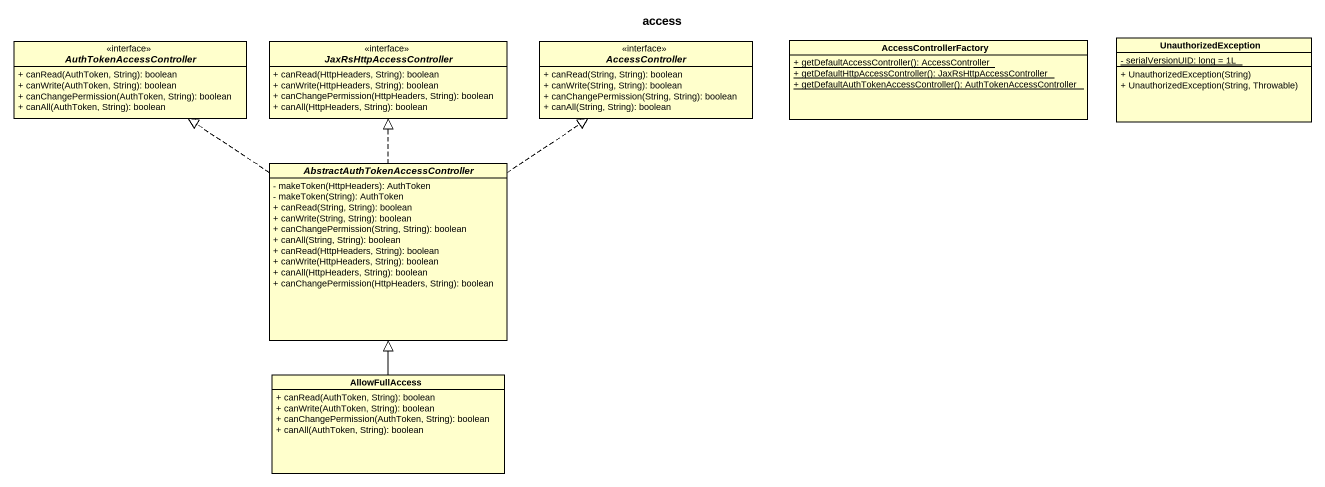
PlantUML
@startuml
title access
hide circle
hide empty members
skinparam classAttributeIconSize 0
interface AuthTokenAccessController <<interface>> {
  + canRead(AuthToken, String): boolean
  + canWrite(AuthToken, String): boolean
  + canChangePermission(AuthToken, String): boolean
  + canAll(AuthToken, String): boolean
}
interface JaxRsHttpAccessController <<interface>> {
  + canRead(HttpHeaders, String): boolean
  + canWrite(HttpHeaders, String): boolean
  + canChangePermission(HttpHeaders, String): boolean
  + canAll(HttpHeaders, String): boolean
}
interface AccessController <<interface>> {
  + canRead(String, String): boolean
  + canWrite(String, String): boolean
  + canChangePermission(String, String): boolean
  + canAll(String, String): boolean
}
class AccessControllerFactory {
  {static} + getDefaultAccessController(): AccessController
  {static} + getDefaultHttpAccessController(): JaxRsHttpAccessController
  {static} + getDefaultAuthTokenAccessController(): AuthTokenAccessController
}
class UnauthorizedException {
  {static} - serialVersionUID: long = 1L
  + UnauthorizedException(String)
  + UnauthorizedException(String, Throwable)
}
abstract class "AbstractAuthTokenAccessController" as AbstractAuthTokenAccessContr {
  - makeToken(HttpHeaders): AuthToken
  - makeToken(String): AuthToken
  + canRead(String, String): boolean
  + canWrite(String, String): boolean
  + canChangePermission(String, String): boolean
  + canAll(String, String): boolean
  + canRead(HttpHeaders, String): boolean
  + canWrite(HttpHeaders, String): boolean
  + canAll(HttpHeaders, String): boolean
  + canChangePermission(HttpHeaders, String): boolean
}
class AllowFullAccess {
  + canRead(AuthToken, String): boolean
  + canWrite(AuthToken, String): boolean
  + canChangePermission(AuthToken, String): boolean
  + canAll(AuthToken, String): boolean
}
AbstractAuthTokenAccessContr .up.|> AuthTokenAccessController
AbstractAuthTokenAccessContr .up.|> JaxRsHttpAccessController
AbstractAuthTokenAccessContr .up.|> AccessController
AllowFullAccess -up-|> AbstractAuthTokenAccessContr
@enduml
